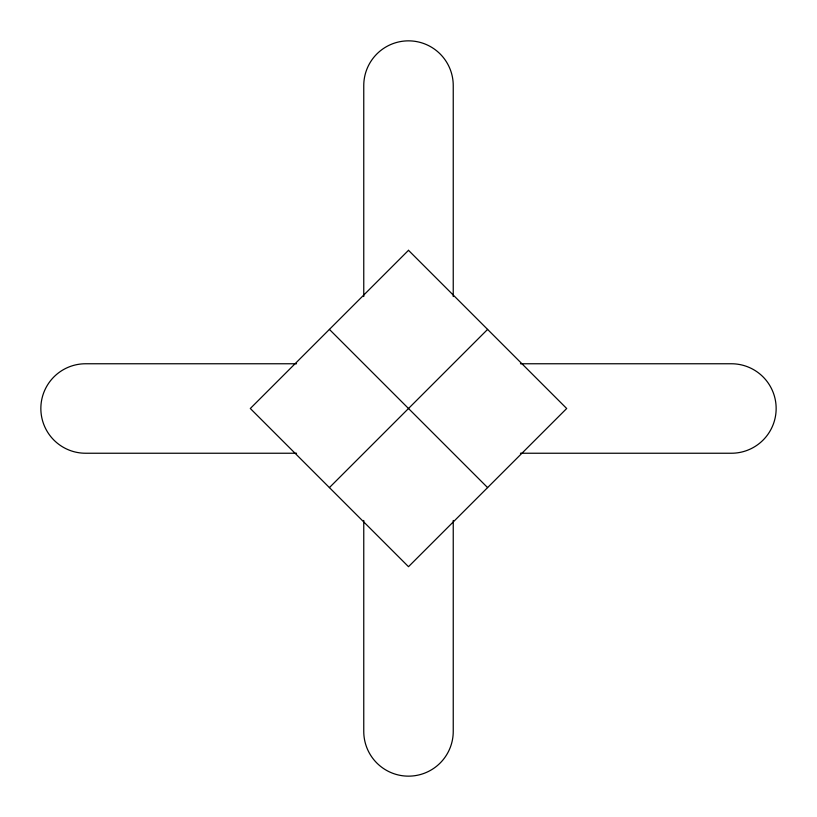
<?xml version="1.0" encoding="UTF-8"?>
<svg xmlns="http://www.w3.org/2000/svg" width="817" height="817" viewBox="0 0 817 817"><rect width="100%" height="100%" fill="white"/><g stroke="black" fill="none" stroke-linecap="round" stroke-linejoin="round"><path stroke-width="1.23" d="M329.404 487.596L487.596 329.404M296.54 363.759L85.591 363.759A44.741 44.741 0 0 0 40.85 408.5A44.741 44.741 0 0 0 85.591 453.241L296.54 453.241M520.46 363.759L731.409 363.759A44.741 44.741 0 0 1 776.15 408.5A44.741 44.741 0 0 1 731.409 453.241L520.46 453.241M329.404 329.404L487.596 487.596M453.241 296.54L453.241 85.591A44.741 44.741 0 0 0 408.5 40.85A44.741 44.741 0 0 0 363.759 85.591L363.759 296.54M453.241 520.46L453.241 731.409A44.741 44.741 0 0 1 408.5 776.15A44.741 44.741 0 0 1 363.759 731.409L363.759 520.46M408.5 250.308L250.308 408.5L408.5 566.692L566.692 408.5L408.5 250.308"/></g></svg>
